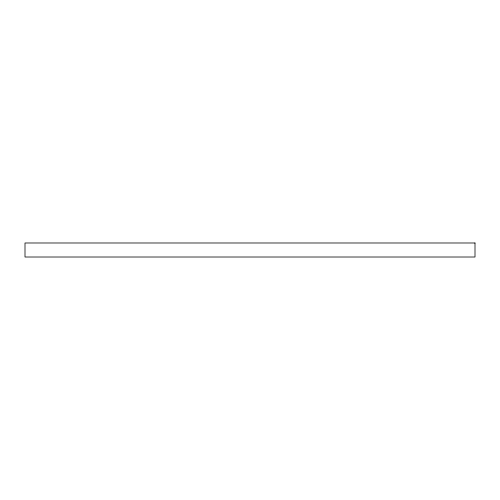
<?xml version="1.0" encoding="UTF-8"?>
<svg xmlns="http://www.w3.org/2000/svg" width="500" height="500" viewBox="0 0 500 500"><rect width="100%" height="100%" fill="white"/><g stroke="black" fill="none" stroke-linecap="round" stroke-linejoin="round"><path stroke-width="0.75" d="M475 242.987L25 242.987L25 257.013L475 257.013L475 242.987"/></g></svg>
